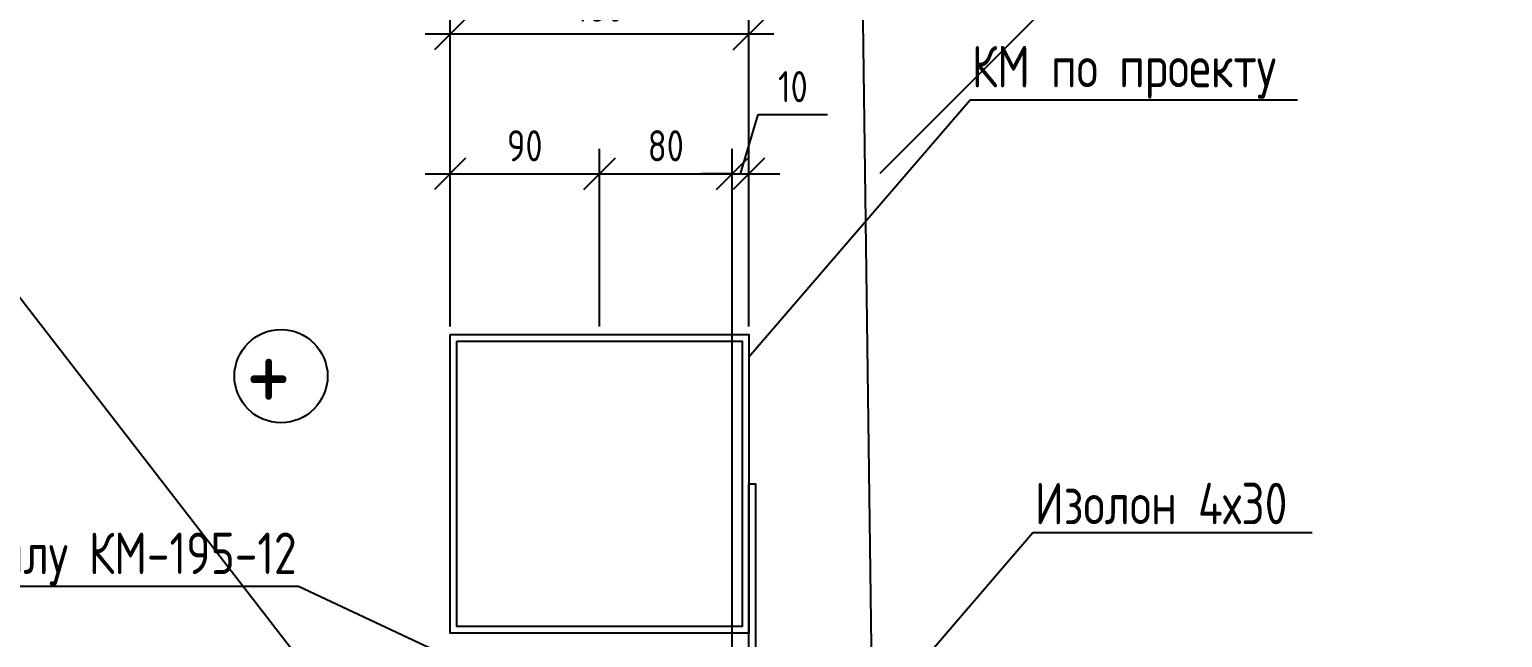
# Model space of a CAD drawing. Header units: millimetres. Extents: x -3689 to 2883575, y -702957 to -604547.
# Drawn here: x 2799250 to 2808126, y -684448 to -680784 of the extents above; entities that cross this region are included whole.
import ezdxf
from ezdxf import colors
from ezdxf.entities.mleader import LeaderData, LeaderLine
from ezdxf.enums import TextEntityAlignment as Align
from ezdxf.math import Vec2, Vec3

# ---------------------------------------------------------------- set-up
doc = ezdxf.new("R2010")
doc.units = ezdxf.units.MM
doc.header["$PDMODE"] = 35
doc.layers.add('Размер', color=101, linetype='Continuous')
doc.styles.add('ISOCPEUR', font='isocpeur.ttf', dxfattribs={"width": 0.8, "height": 2.5})
doc.styles.add('ГОСТ 2.304', font='CS_Gost2304.shx')
doc.dimstyles.new('СПДС', dxfattribs={"dimscale": 100, "dimtxt": 2.5, "dimasz": 2.5, "dimexe": 2, "dimexo": 0.625, "dimgap": 1, "dimtad": 1, "dimdec": 0, "dimtxsty": 'ГОСТ 2.304', "dimblk": 'OBLIQUE', "dimblk1": 'OBLIQUE', "dimblk2": 'OBLIQUE', "dimcen": 2.5, "dimdle": 2, "dimadec": 0, "dimazin": 2, "dimtfac": 0.75, "dimtdec": 4, "dimtmove": 1, "dimatfit": 3, "dimfxl": 1, "dimtfill": 1, "dimtolj": 1, "dimarcsym": 1})

# ---------------------------------------------------------------- blocks, each defined once
blk = doc.blocks.new('_Oblique')
at = {"color": 0, "linetype": 'ByBlock', "lineweight": -2}
blk.add_line((-0.5, -0.5), (0.5, 0.5), dxfattribs=at)
blk = doc.blocks.new('*D663')
at = {"layer": 'Defpoints', "color": 0, "ltscale": 75, "transparency": 16777216}
for p in [(2801784.570924029, -680813.3641653534), (2801784.570924029, -682621.6677512784), (2803584.570924029, -682621.6677512784)]:
    blk.add_point(p, dxfattribs=at)
at = {"layer": 'Размер', "color": 0, "lineweight": -2, "ltscale": 75, "transparency": 16777216}
for p, q in [((2801784.570924029, -682574.7927512784), (2801784.570924029, -680663.3641653534)), ((2803584.570924029, -682574.7927512784), (2803584.570924029, -680663.3641653534)), ((2803734.570924029, -680813.3641653534), (2801634.570924029, -680813.3641653534))]:
    blk.add_line(p, q, dxfattribs=at)
at = {"layer": 'Размер', "color": 0, "lineweight": -2, "ltscale": 75, "transparency": 16777216, "xscale": 187.5, "yscale": 187.5, "zscale": 187.5, "rotation": 180}
blk.add_blockref('_Oblique', (2801784.570924029, -680813.3641653534), dxfattribs=at)
at = {"layer": 'Размер', "color": 0, "lineweight": -2, "ltscale": 75, "transparency": 16777216, "xscale": 187.5, "yscale": 187.5, "zscale": 187.5}
blk.add_blockref('_Oblique', (2803584.570924029, -680813.3641653534), dxfattribs=at)
at = {"layer": 'Размер', "color": 0, "ltscale": 75, "transparency": 16777216, "insert": (2802684.570924029, -680644.6141653534), "char_height": 187.5, "attachment_point": 5, "style": 'ГОСТ 2.304', "bg_fill": 3, "box_fill_scale": 1.1, "bg_fill_color": 256, "bg_fill_true_color": 13158600, "bg_fill_transparency": 0}
blk.add_mtext('\\A1;180', dxfattribs=at)
blk = doc.blocks.new('*D664')
at = {"layer": 'Defpoints', "color": 0, "ltscale": 75, "transparency": 16777216}
for p in [(2802684.570924029, -681653.9634694991), (2801784.570924029, -682621.6677512784), (2802684.570924029, -682621.6677512784)]:
    blk.add_point(p, dxfattribs=at)
at = {"layer": 'Размер', "color": 0, "lineweight": -2, "ltscale": 75, "transparency": 16777216}
for p, q in [((2801784.570924029, -682574.7927512784), (2801784.570924029, -681503.9634694991)), ((2802684.570924029, -682574.7927512784), (2802684.570924029, -681503.9634694991)), ((2801634.570924029, -681653.9634694991), (2802834.570924029, -681653.9634694991))]:
    blk.add_line(p, q, dxfattribs=at)
at = {"layer": 'Размер', "color": 0, "lineweight": -2, "ltscale": 75, "transparency": 16777216, "xscale": 187.5, "yscale": 187.5, "zscale": 187.5, "rotation": 180}
blk.add_blockref('_Oblique', (2801784.570924029, -681653.9634694991), dxfattribs=at)
at = {"layer": 'Размер', "color": 0, "lineweight": -2, "ltscale": 75, "transparency": 16777216, "xscale": 187.5, "yscale": 187.5, "zscale": 187.5}
blk.add_blockref('_Oblique', (2802684.570924029, -681653.9634694991), dxfattribs=at)
at = {"layer": 'Размер', "color": 0, "ltscale": 75, "transparency": 16777216, "insert": (2802234.570924029, -681485.2134694991), "char_height": 187.5, "attachment_point": 5, "style": 'ГОСТ 2.304', "bg_fill": 3, "box_fill_scale": 1.1, "bg_fill_color": 256, "bg_fill_true_color": 13158600, "bg_fill_transparency": 0}
blk.add_mtext('\\A1;90', dxfattribs=at)
blk = doc.blocks.new('*D665')
at = {"layer": 'Defpoints', "color": 0, "ltscale": 75, "transparency": 16777216}
for p in [(2803484.570924029, -681653.9634694991), (2802684.570924029, -682621.6677512784), (2803484.570924029, -682621.6677512784)]:
    blk.add_point(p, dxfattribs=at)
at = {"layer": 'Размер', "color": 0, "lineweight": -2, "ltscale": 75, "transparency": 16777216}
for p, q in [((2802684.570924029, -682574.7927512784), (2802684.570924029, -681503.9634694991)), ((2803484.570924029, -682574.7927512784), (2803484.570924029, -681503.9634694991)), ((2802534.570924029, -681653.9634694991), (2803634.570924029, -681653.9634694991))]:
    blk.add_line(p, q, dxfattribs=at)
at = {"layer": 'Размер', "color": 0, "lineweight": -2, "ltscale": 75, "transparency": 16777216, "xscale": 187.5, "yscale": 187.5, "zscale": 187.5, "rotation": 180}
blk.add_blockref('_Oblique', (2802684.570924029, -681653.9634694991), dxfattribs=at)
at = {"layer": 'Размер', "color": 0, "lineweight": -2, "ltscale": 75, "transparency": 16777216, "xscale": 187.5, "yscale": 187.5, "zscale": 187.5}
blk.add_blockref('_Oblique', (2803484.570924029, -681653.9634694991), dxfattribs=at)
at = {"layer": 'Размер', "color": 0, "ltscale": 75, "transparency": 16777216, "insert": (2803084.570924029, -681485.2134694991), "char_height": 187.5, "attachment_point": 5, "style": 'ГОСТ 2.304', "bg_fill": 3, "box_fill_scale": 1.1, "bg_fill_color": 256, "bg_fill_true_color": 13158600, "bg_fill_transparency": 0}
blk.add_mtext('\\A1;80', dxfattribs=at)
blk = doc.blocks.new('*D666')
at = {"layer": 'Defpoints', "color": 0, "ltscale": 75, "transparency": 16777216}
for p in [(2803584.570924029, -681653.9634694991), (2803584.570924029, -682621.6677512784), (2803484.570924029, -685403.6845170486)]:
    blk.add_point(p, dxfattribs=at)
at = {"layer": 'Размер', "color": 0, "lineweight": -2, "ltscale": 75, "transparency": 16777216}
for p, q in [((2803534.570924029, -681653.9634694991), (2803641.445924029, -681297.7134694991)), ((2803641.445924029, -681297.7134694991), (2804059.303066886, -681297.7134694991)), ((2803484.570924029, -685356.8095170486), (2803484.570924029, -681503.9634694991)), ((2803584.570924029, -682574.7927512784), (2803584.570924029, -681503.9634694991)), ((2803484.570924029, -681653.9634694991), (2803297.070924029, -681653.9634694991)), ((2803484.570924029, -681653.9634694991), (2803584.570924029, -681653.9634694991)), ((2803484.570924029, -681653.9634694991), (2803584.570924029, -681653.9634694991)), ((2803584.570924029, -681653.9634694991), (2803772.070924029, -681653.9634694991))]:
    blk.add_line(p, q, dxfattribs=at)
at = {"layer": 'Размер', "color": 0, "lineweight": -2, "ltscale": 75, "transparency": 16777216, "xscale": 187.5, "yscale": 187.5, "zscale": 187.5}
blk.add_blockref('_Oblique', (2803484.570924029, -681653.9634694991), dxfattribs=at)
at = {"layer": 'Размер', "color": 0, "lineweight": -2, "ltscale": 75, "transparency": 16777216, "xscale": 187.5, "yscale": 187.5, "zscale": 187.5, "rotation": 180}
blk.add_blockref('_Oblique', (2803584.570924029, -681653.9634694991), dxfattribs=at)
at = {"layer": 'Размер', "color": 0, "ltscale": 75, "transparency": 16777216, "insert": (2803850.374495458, -681128.9634694991), "char_height": 187.5, "attachment_point": 5, "style": 'ГОСТ 2.304', "bg_fill": 3, "box_fill_scale": 1.1, "bg_fill_color": 256, "bg_fill_true_color": 13158600, "bg_fill_transparency": 0}
blk.add_mtext('\\A1;10', dxfattribs=at)
blk = doc.blocks.new('_None')
blk = doc.blocks.new('_TagCircle')
at = {"color": 0, "linetype": 'ByBlock', "lineweight": -2, "transparency": 16777216}
blk.add_circle((0, 0), 4, dxfattribs=at)
at = {"color": 0, "transparency": 16777216}
blk.add_attdef('НОМЕРЯРЛЫКА', text='', height=3, dxfattribs=at).set_placement((0, -1.5), align=Align.CENTER)
blk = doc.blocks.new('_Open90')
at = {"color": 0, "linetype": 'ByBlock', "lineweight": -2}
for p, q in [((-0.5, 0.5), (0, 0)), ((0, 0), (-1, 0)), ((0, 0), (-0.5, -0.5))]:
    blk.add_line(p, q, dxfattribs=at)

msp = doc.modelspace()

# ---------------------------------------------------------------- linework, layer by layer
msp.add_line((2804559.938681094, -702122.0188390967), (2804225.487599781, -677145.5616567745))
at = {"ltscale": 100}
msp.add_circle((2800765.640611119, -682873.0161494716), 280.7602710630026, dxfattribs=at)

# ---------------------------------------------------------------- texts
at = {"ltscale": 100, "insert": (2800552.746195463, -682589.4354750449), "char_height": 500, "attachment_point": 1, "style": 'ГОСТ 2.304'}
msp.add_mtext_dynamic_manual_height_columns('+', width=523.4145922233001, gutter_width=2500, heights=[0], dxfattribs=at)

# ---------------------------------------------------------------- dimensions: what is measured, and where the dimension line sits
at = {"layer": 'Размер', "ltscale": 75}
dim = msp.add_linear_dim(base=(2801784.570924029, -680813.3641653534), p1=(2803584.570924029, -682621.6677512784), p2=(2801784.570924029, -682621.6677512784), dimstyle='СПДС', override={"dimscale": 75, "dimlfac": 0.1}, dxfattribs=at)
dim.commit()
dim.dimension.update_dxf_attribs({"geometry": '*D663', "text_midpoint": (2802684.570924029, -680644.6141653534)})

# ---------------------------------------------------------------- leaders
ml = msp.add_multileader_block('Standard')
ml.set_content('_TagCircle', color=256, scale=100)
ml.set_attribute('НОМЕРЯРЛЫКА', 'В', width=0)
ml.set_leader_properties()
ml.set_arrow_properties(name='OPEN90')
ml.build(insert=Vec2(0, 0))
ml.multileader.update_dxf_attribs({"has_dogleg": 0, "text_left_attachment_type": 6, "text_right_attachment_type": 6, "dogleg_length": 0.36, "arrow_head_size": 25000, "scale": 100, "block_connection_type": 1})
ctx = ml.context
ctx.base_point, ctx.scale, ctx.char_height, ctx.arrow_head_size, ctx.landing_gap_size, ctx.plane_origin = Vec3(2816876.886163335, -672418.1099544775), 100, 2.5, 25000, 10, Vec3(2819549.498852947, -669112.8376483071)
ctx.left_attachment, ctx.right_attachment, ctx.attachment_type = 6, 6, 1
notes = []
notes.append((ctx, [(0, (1, 1, 0), (2816876.526163335, -672418.1099544775), (1, 0), 0.36, [(0, [(2816876.886163335, -669149.3646561343)], 0, [])])]))
ctx.block.insert = Vec3(2816876.886163335, -672418.1099544775)
ml = msp.add_multileader_mtext('Standard')
ml.set_content('Крепеж к металлу КМ-195-12', color=256, style='ISOCPEUR')
ml.set_leader_properties()
ml.set_arrow_properties(name='NONE')
ml.build(insert=Vec2(0, 0))
ml.multileader.update_dxf_attribs({"text_left_attachment_type": 6, "text_right_attachment_type": 6, "dogleg_length": 0.36, "arrow_head_size": 0.18})
ctx = ml.context
ctx.base_point, ctx.char_height, ctx.arrow_head_size, ctx.landing_gap_size, ctx.plane_origin = Vec3(2797190.113353886, -684140.7732477554), 250, 0.18, 10, Vec3(2800895.867867163, -685363.6845170486)
ctx.left_attachment, ctx.right_attachment, ctx.text_align_type = 6, 6, 2
notes.append((ctx, [(1, (1, 1, 0), (2800870.473353886, -684140.7732477554), (-1, 0), 0.36, [(0, [(2803145.331853369, -685206.1767965278)], 0, [])])]))
ctx.mtext.insert, ctx.mtext.alignment, ctx.mtext.flow_direction = Vec3(2800860.113353886, -683815.7732477554), 3, 5
for ctx, leaders in notes:
    for number, flags, end, landing, length, lines in leaders:
        leader = LeaderData()
        leader.index, (leader.has_last_leader_line, leader.has_dogleg_vector, leader.attachment_direction) = number, flags
        leader.last_leader_point, leader.dogleg_vector, leader.dogleg_length = Vec3(end), Vec3(landing), length
        for number, points, colour, breaks in lines:
            line = LeaderLine()
            line.index, line.vertices, line.color, line.breaks = number, Vec3.list(points), colors.encode_raw_color(colour), breaks
            leader.lines.append(line)
        ctx.leaders.append(leader)

# ---------------------------------------------------------------- next in the draw order: linework, layer by layer
at = {"color": 4}
msp.add_lwpolyline([(2801784.570924029, -682621.6677512784), (2803584.570924029, -682621.6677512784), (2803584.570924029, -684421.6677512784), (2801784.570924029, -684421.6677512784), (2801784.570924029, -682621.6677512784)], dxfattribs=at)
msp.add_lwpolyline([(2801824.570924029, -682661.6677512784), (2803544.570924029, -682661.6677512784), (2803544.570924029, -684381.6677512784), (2801824.570924029, -684381.6677512784)], close=True, dxfattribs=at)

# ---------------------------------------------------------------- next in the draw order: dimensions: what is measured, and where the dimension line sits
at = {"layer": 'Размер', "ltscale": 75}
dim = msp.add_linear_dim(base=(2802684.570924029, -681653.9634694991), p1=(2801784.570924029, -682621.6677512784), p2=(2802684.570924029, -682621.6677512784), dimstyle='СПДС', override={"dimscale": 75, "dimlfac": 0.1}, dxfattribs=at)
dim.commit()
dim.dimension.update_dxf_attribs({"geometry": '*D664', "text_midpoint": (2802234.570924029, -681485.2134694991)})

# ---------------------------------------------------------------- next in the draw order: dimensions: what is measured, and where the dimension line sits
dim = msp.add_linear_dim(base=(2803484.570924029, -681653.9634694991), p1=(2802684.570924029, -682621.6677512784), p2=(2803484.570924029, -682621.6677512784), dimstyle='СПДС', override={"dimscale": 75, "dimlfac": 0.1}, dxfattribs=at)
dim.commit()
dim.dimension.update_dxf_attribs({"geometry": '*D665', "text_midpoint": (2803084.570924029, -681485.2134694991)})

# ---------------------------------------------------------------- next in the draw order: dimensions: what is measured, and where the dimension line sits
dim = msp.add_linear_dim(base=(2803584.570924029, -681653.9634694991), p1=(2803484.570924029, -685403.6845170486), p2=(2803584.570924029, -682621.6677512784), dimstyle='СПДС', override={"dimscale": 75, "dimlfac": 0.1}, dxfattribs=at)
dim.commit()
dim.dimension.update_dxf_attribs({"geometry": '*D666', "text_midpoint": (2803716.445924029, -681128.9634694991)})

# ---------------------------------------------------------------- next in the draw order: linework, layer by layer
msp.add_line((2794610.070078112, -676477.295056473), (2815095.094915474, -702957.3520894735))
at = {"color": 4}
msp.add_lwpolyline([(2803584.570924029, -683521.6677512784), (2803624.570924029, -683521.6677512784), (2803624.570924029, -685313.6845170486), (2803584.570924029, -685313.6845170486), (2803584.570924029, -683521.6677512784)], dxfattribs=at)

# ---------------------------------------------------------------- next in the draw order: leaders
ml = msp.add_multileader_mtext('Standard')
ml.set_content('КМ по проекту', color=256, style='ISOCPEUR')
ml.set_leader_properties()
ml.set_arrow_properties(name='NONE')
ml.build(insert=Vec2(0, 0))
ml.multileader.update_dxf_attribs({"text_left_attachment_type": 6, "text_right_attachment_type": 6, "dogleg_length": 0.36, "arrow_head_size": 0.18})
ctx = ml.context
ctx.base_point, ctx.char_height, ctx.arrow_head_size, ctx.landing_gap_size, ctx.plane_origin = Vec3(2804918.068601924, -681208.1402119197), 250, 0.18, 10, Vec3(2806424.142310619, -682756.051481213)
ctx.left_attachment, ctx.right_attachment = 6, 6
notes = []
notes.append((ctx, [(0, (1, 1, 0), (2804917.708601924, -681208.1402119197), (1, 0), 0.36, [(0, [(2803584.570924029, -682756.051481213)], 0, [])])]))
ctx.mtext.insert, ctx.mtext.flow_direction = Vec3(2804928.068601924, -680883.1402119197), 5
ml = msp.add_multileader_mtext('Standard')
ml.set_content('Изолон 4х30', color=256, style='ISOCPEUR')
ml.set_leader_properties()
ml.set_arrow_properties(name='NONE')
ml.build(insert=Vec2(0, 0))
ml.multileader.update_dxf_attribs({"text_left_attachment_type": 6, "text_right_attachment_type": 6, "dogleg_length": 0.36, "arrow_head_size": 0.18})
ctx = ml.context
ctx.base_point, ctx.char_height, ctx.arrow_head_size, ctx.landing_gap_size, ctx.plane_origin = Vec3(2805297.212111813, -683815.7732477554), 250, 0.18, 10, Vec3(2806803.285820508, -685363.6845170486)
ctx.left_attachment, ctx.right_attachment = 6, 6
notes.append((ctx, [(0, (1, 1, 0), (2805296.852111813, -683815.7732477554), (1, 0), 0.36, [(0, [(2803963.714433918, -685363.6845170486)], 0, [])])]))
ctx.mtext.insert, ctx.mtext.flow_direction = Vec3(2805307.212111813, -683515.7732477554), 5
for ctx, leaders in notes:
    for number, flags, end, landing, length, lines in leaders:
        leader = LeaderData()
        leader.index, (leader.has_last_leader_line, leader.has_dogleg_vector, leader.attachment_direction) = number, flags
        leader.last_leader_point, leader.dogleg_vector, leader.dogleg_length = Vec3(end), Vec3(landing), length
        for number, points, colour, breaks in lines:
            line = LeaderLine()
            line.index, line.vertices, line.color, line.breaks = number, Vec3.list(points), colors.encode_raw_color(colour), breaks
            leader.lines.append(line)
        ctx.leaders.append(leader)

doc.saveas('drawing.dxf')
